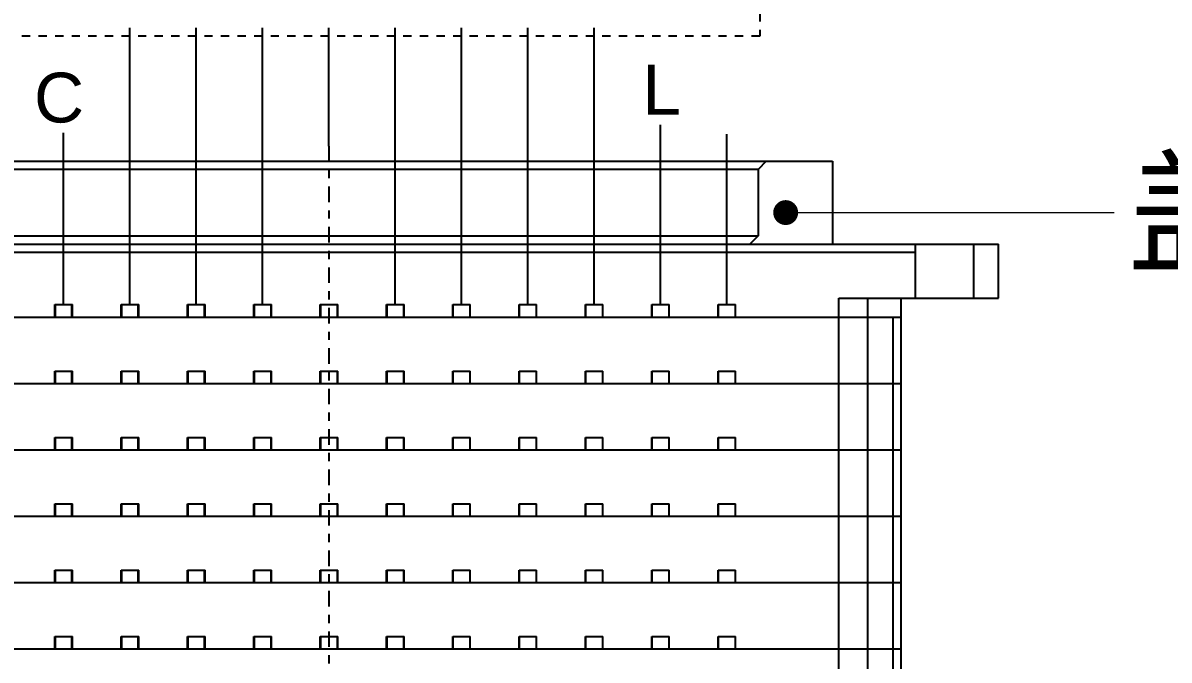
# Model space of a CAD drawing. Header units: millimetres. Extents: x -2108 to -1819, y 1464 to 1622.
# Drawn here: x -1876.48 to -1862.65, y 1545.75 to 1553.43 of the extents above; entities that cross this region are included whole.
import ezdxf

# ---------------------------------------------------------------- set-up
doc = ezdxf.new("R2010")
doc.units = ezdxf.units.MM
doc.linetypes.add('CENTER', pattern=[0.6, 0.375, -0.075, 0.075, -0.075])
doc.layers.add('厚', color=7, linetype='Continuous')
doc.dimstyles.new('副本 (2)水平', dxfattribs={"dimscale": 0.8, "dimtxt": 1.5, "dimasz": 1.5, "dimexe": 0.2, "dimexo": 0.1, "dimgap": 0.2, "dimtad": 0, "dimdec": 3, "dimrnd": 0.0005, "dimzin": 1, "dimdsep": 46, "dimtxsty": 'Standard', "dimcen": 0, "dimclrd": 192, "dimclre": 192, "dimclrt": 7, "dimazin": 0, "dimtfac": 1, "dimtdec": 3, "dimtofl": 0, "dimtmove": 0, "dimatfit": 3, "dimfxl": 1, "dimtolj": 1, "dimlwd": 13, "dimlwe": 13, "dimarcsym": 0})

# ---------------------------------------------------------------- blocks, each defined once
blk = doc.blocks.new('REWQREWQT')
at = {"color": 8, "linetype": 'Continuous'}
for p, q in [((563.208, 365.29), (575.358, 365.29)), ((574.558, 365.29), (574.458, 365.19)), ((575.358, 365.29), (575.358, 364.29)), ((574.458, 365.19), (564.108, 365.19)), ((574.458, 365.19), (574.458, 364.39)), ((561.208, 364.29), (577.358, 364.29)), ((564.108, 364.39), (574.458, 364.39)), ((574.458, 364.39), (574.358, 364.29)), ((576.358, 363.64), (576.358, 364.29)), ((577.058, 364.29), (577.058, 363.64)), ((577.358, 363.64), (577.358, 364.29)), ((576.358, 364.19), (562.208, 364.19)), ((575.433, 363.64), (577.358, 363.64)), ((575.433, 348.14), (575.433, 363.64)), ((575.783, 348.14), (575.783, 363.64)), ((576.183, 348.14), (576.183, 363.64)), ((565.978, 363.56), (566.188, 363.56)), ((565.978, 363.41), (565.978, 363.56)), ((565.983, 363.41), (565.983, 363.56)), ((566.183, 363.41), (566.183, 363.56)), ((566.188, 363.41), (566.188, 363.56)), ((566.778, 363.56), (566.988, 363.56)), ((566.778, 363.41), (566.778, 363.56)), ((566.783, 363.41), (566.783, 363.56)), ((566.983, 363.41), (566.983, 363.56)), ((566.988, 363.41), (566.988, 363.56)), ((567.578, 363.56), (567.788, 363.56)), ((567.578, 363.41), (567.578, 363.56)), ((567.583, 363.41), (567.583, 363.56)), ((567.783, 363.41), (567.783, 363.56)), ((567.788, 363.41), (567.788, 363.56)), ((568.378, 363.56), (568.588, 363.56)), ((568.378, 363.41), (568.378, 363.56)), ((568.383, 363.41), (568.383, 363.56)), ((568.583, 363.56), (568.583, 363.41)), ((568.588, 363.41), (568.588, 363.56)), ((569.178, 363.56), (569.388, 363.56)), ((569.178, 363.41), (569.178, 363.56)), ((569.183, 363.41), (569.183, 363.56)), ((569.383, 363.56), (569.383, 363.41)), ((569.388, 363.41), (569.388, 363.56)), ((569.978, 363.56), (570.188, 363.56)), ((569.978, 363.41), (569.978, 363.56)), ((569.983, 363.41), (569.983, 363.56)), ((570.183, 363.56), (570.183, 363.41)), ((570.188, 363.41), (570.188, 363.56)), ((570.778, 363.56), (570.988, 363.56)), ((570.778, 363.41), (570.778, 363.56)), ((570.783, 363.41), (570.783, 363.56)), ((570.983, 363.56), (570.983, 363.41)), ((570.988, 363.41), (570.988, 363.56)), ((571.578, 363.56), (571.788, 363.56)), ((571.578, 363.41), (571.578, 363.56)), ((571.583, 363.41), (571.583, 363.56)), ((571.783, 363.56), (571.783, 363.41)), ((571.788, 363.41), (571.788, 363.56)), ((572.378, 363.56), (572.588, 363.56)), ((572.378, 363.41), (572.378, 363.56)), ((572.383, 363.41), (572.383, 363.56)), ((572.583, 363.56), (572.583, 363.41)), ((572.588, 363.41), (572.588, 363.56)), ((573.178, 363.56), (573.388, 363.56)), ((573.178, 363.41), (573.178, 363.56)), ((573.183, 363.41), (573.183, 363.56)), ((573.383, 363.56), (573.383, 363.41)), ((573.388, 363.41), (573.388, 363.56)), ((573.978, 363.56), (574.188, 363.56)), ((573.978, 363.41), (573.978, 363.56)), ((573.983, 363.41), (573.983, 363.56)), ((574.183, 363.56), (574.183, 363.41)), ((574.188, 363.41), (574.188, 363.56)), ((562.383, 363.41), (576.183, 363.41)), ((576.083, 363.41), (576.083, 348.21)), ((565.978, 362.76), (566.188, 362.76)), ((565.978, 362.61), (565.978, 362.76)), ((565.983, 362.61), (565.983, 362.76)), ((566.183, 362.61), (566.183, 362.76)), ((566.188, 362.61), (566.188, 362.76)), ((566.778, 362.76), (566.988, 362.76)), ((566.778, 362.61), (566.778, 362.76)), ((566.783, 362.61), (566.783, 362.76)), ((566.983, 362.61), (566.983, 362.76)), ((566.988, 362.61), (566.988, 362.76)), ((567.578, 362.76), (567.788, 362.76)), ((567.578, 362.61), (567.578, 362.76)), ((567.583, 362.61), (567.583, 362.76)), ((567.783, 362.61), (567.783, 362.76)), ((567.788, 362.61), (567.788, 362.76)), ((568.378, 362.76), (568.588, 362.76)), ((568.378, 362.61), (568.378, 362.76)), ((568.383, 362.61), (568.383, 362.76)), ((568.583, 362.76), (568.583, 362.61)), ((568.588, 362.61), (568.588, 362.76)), ((569.178, 362.76), (569.388, 362.76)), ((569.178, 362.61), (569.178, 362.76)), ((569.183, 362.61), (569.183, 362.76)), ((569.383, 362.76), (569.383, 362.61)), ((569.388, 362.61), (569.388, 362.76)), ((569.978, 362.76), (570.188, 362.76)), ((569.978, 362.61), (569.978, 362.76)), ((569.983, 362.61), (569.983, 362.76)), ((570.183, 362.76), (570.183, 362.61)), ((570.188, 362.61), (570.188, 362.76)), ((570.778, 362.76), (570.988, 362.76)), ((570.778, 362.61), (570.778, 362.76)), ((570.783, 362.61), (570.783, 362.76)), ((570.983, 362.76), (570.983, 362.61)), ((570.988, 362.61), (570.988, 362.76)), ((571.578, 362.76), (571.788, 362.76)), ((571.578, 362.61), (571.578, 362.76)), ((571.583, 362.61), (571.583, 362.76)), ((571.783, 362.76), (571.783, 362.61)), ((571.788, 362.61), (571.788, 362.76)), ((572.378, 362.76), (572.588, 362.76)), ((572.378, 362.61), (572.378, 362.76)), ((572.383, 362.61), (572.383, 362.76)), ((572.583, 362.76), (572.583, 362.61)), ((572.588, 362.61), (572.588, 362.76)), ((573.178, 362.76), (573.388, 362.76)), ((573.178, 362.61), (573.178, 362.76)), ((573.183, 362.61), (573.183, 362.76)), ((573.383, 362.76), (573.383, 362.61)), ((573.388, 362.61), (573.388, 362.76)), ((573.978, 362.76), (574.188, 362.76)), ((573.978, 362.61), (573.978, 362.76)), ((573.983, 362.61), (573.983, 362.76)), ((574.183, 362.76), (574.183, 362.61)), ((574.188, 362.61), (574.188, 362.76)), ((562.383, 362.61), (576.183, 362.61)), ((565.978, 361.96), (566.188, 361.96)), ((565.978, 361.81), (565.978, 361.96)), ((565.983, 361.81), (565.983, 361.96)), ((566.183, 361.81), (566.183, 361.96)), ((566.188, 361.81), (566.188, 361.96)), ((566.778, 361.96), (566.988, 361.96)), ((566.778, 361.81), (566.778, 361.96)), ((566.783, 361.81), (566.783, 361.96)), ((566.983, 361.81), (566.983, 361.96)), ((566.988, 361.81), (566.988, 361.96)), ((567.578, 361.96), (567.788, 361.96)), ((567.578, 361.81), (567.578, 361.96)), ((567.583, 361.81), (567.583, 361.96)), ((567.783, 361.81), (567.783, 361.96)), ((567.788, 361.81), (567.788, 361.96)), ((568.378, 361.96), (568.588, 361.96)), ((568.378, 361.81), (568.378, 361.96)), ((568.383, 361.81), (568.383, 361.96)), ((568.583, 361.96), (568.583, 361.81)), ((568.588, 361.81), (568.588, 361.96)), ((569.178, 361.96), (569.388, 361.96)), ((569.178, 361.81), (569.178, 361.96)), ((569.183, 361.81), (569.183, 361.96)), ((569.383, 361.96), (569.383, 361.81)), ((569.388, 361.81), (569.388, 361.96)), ((569.978, 361.96), (570.188, 361.96)), ((569.978, 361.81), (569.978, 361.96)), ((569.983, 361.81), (569.983, 361.96)), ((570.183, 361.96), (570.183, 361.81)), ((570.188, 361.81), (570.188, 361.96)), ((570.778, 361.96), (570.988, 361.96)), ((570.778, 361.81), (570.778, 361.96)), ((570.783, 361.81), (570.783, 361.96)), ((570.983, 361.96), (570.983, 361.81)), ((570.988, 361.81), (570.988, 361.96)), ((571.578, 361.96), (571.788, 361.96)), ((571.578, 361.81), (571.578, 361.96)), ((571.583, 361.81), (571.583, 361.96)), ((571.783, 361.96), (571.783, 361.81)), ((571.788, 361.81), (571.788, 361.96)), ((572.378, 361.96), (572.588, 361.96)), ((572.378, 361.81), (572.378, 361.96)), ((572.383, 361.81), (572.383, 361.96)), ((572.583, 361.96), (572.583, 361.81)), ((572.588, 361.81), (572.588, 361.96)), ((573.178, 361.96), (573.388, 361.96)), ((573.178, 361.81), (573.178, 361.96)), ((573.183, 361.81), (573.183, 361.96)), ((573.383, 361.96), (573.383, 361.81)), ((573.388, 361.81), (573.388, 361.96)), ((573.978, 361.96), (574.188, 361.96)), ((573.978, 361.81), (573.978, 361.96)), ((573.983, 361.81), (573.983, 361.96)), ((574.183, 361.96), (574.183, 361.81)), ((574.188, 361.81), (574.188, 361.96)), ((562.383, 361.81), (576.183, 361.81)), ((565.978, 361.16), (566.188, 361.16)), ((565.978, 361.01), (565.978, 361.16)), ((565.983, 361.01), (565.983, 361.16)), ((566.183, 361.01), (566.183, 361.16)), ((566.188, 361.01), (566.188, 361.16)), ((566.778, 361.16), (566.988, 361.16)), ((566.778, 361.01), (566.778, 361.16)), ((566.783, 361.01), (566.783, 361.16)), ((566.983, 361.01), (566.983, 361.16)), ((566.988, 361.01), (566.988, 361.16)), ((567.578, 361.16), (567.788, 361.16)), ((567.578, 361.01), (567.578, 361.16)), ((567.583, 361.01), (567.583, 361.16)), ((567.783, 361.01), (567.783, 361.16)), ((567.788, 361.01), (567.788, 361.16)), ((568.378, 361.16), (568.588, 361.16)), ((568.378, 361.01), (568.378, 361.16)), ((568.383, 361.01), (568.383, 361.16)), ((568.583, 361.16), (568.583, 361.01)), ((568.588, 361.01), (568.588, 361.16)), ((569.178, 361.16), (569.388, 361.16)), ((569.178, 361.01), (569.178, 361.16)), ((569.183, 361.01), (569.183, 361.16)), ((569.383, 361.16), (569.383, 361.01)), ((569.388, 361.01), (569.388, 361.16)), ((569.978, 361.16), (570.188, 361.16)), ((569.978, 361.01), (569.978, 361.16)), ((569.983, 361.01), (569.983, 361.16)), ((570.183, 361.16), (570.183, 361.01)), ((570.188, 361.01), (570.188, 361.16)), ((570.778, 361.16), (570.988, 361.16)), ((570.778, 361.01), (570.778, 361.16)), ((570.783, 361.01), (570.783, 361.16)), ((570.983, 361.16), (570.983, 361.01)), ((570.988, 361.01), (570.988, 361.16)), ((571.578, 361.16), (571.788, 361.16)), ((571.578, 361.01), (571.578, 361.16)), ((571.583, 361.01), (571.583, 361.16)), ((571.783, 361.16), (571.783, 361.01)), ((571.788, 361.01), (571.788, 361.16)), ((572.378, 361.16), (572.588, 361.16)), ((572.378, 361.01), (572.378, 361.16)), ((572.383, 361.01), (572.383, 361.16)), ((572.583, 361.16), (572.583, 361.01)), ((572.588, 361.01), (572.588, 361.16)), ((573.178, 361.16), (573.388, 361.16)), ((573.178, 361.01), (573.178, 361.16)), ((573.183, 361.01), (573.183, 361.16)), ((573.383, 361.16), (573.383, 361.01)), ((573.388, 361.01), (573.388, 361.16)), ((573.978, 361.16), (574.188, 361.16)), ((573.978, 361.01), (573.978, 361.16)), ((573.983, 361.01), (573.983, 361.16)), ((574.183, 361.16), (574.183, 361.01)), ((574.188, 361.01), (574.188, 361.16)), ((562.383, 361.01), (576.183, 361.01)), ((565.978, 360.36), (566.188, 360.36)), ((565.978, 360.21), (565.978, 360.36)), ((565.983, 360.21), (565.983, 360.36)), ((566.183, 360.21), (566.183, 360.36)), ((566.188, 360.21), (566.188, 360.36)), ((566.778, 360.36), (566.988, 360.36)), ((566.778, 360.21), (566.778, 360.36)), ((566.783, 360.21), (566.783, 360.36)), ((566.983, 360.21), (566.983, 360.36)), ((566.988, 360.21), (566.988, 360.36)), ((567.578, 360.36), (567.788, 360.36)), ((567.578, 360.21), (567.578, 360.36)), ((567.583, 360.21), (567.583, 360.36)), ((567.783, 360.21), (567.783, 360.36)), ((567.788, 360.21), (567.788, 360.36)), ((568.378, 360.36), (568.588, 360.36)), ((568.378, 360.21), (568.378, 360.36)), ((568.383, 360.21), (568.383, 360.36)), ((568.583, 360.36), (568.583, 360.21)), ((568.588, 360.21), (568.588, 360.36)), ((569.178, 360.36), (569.388, 360.36)), ((569.178, 360.21), (569.178, 360.36)), ((569.183, 360.21), (569.183, 360.36)), ((569.383, 360.36), (569.383, 360.21)), ((569.388, 360.21), (569.388, 360.36)), ((569.978, 360.36), (570.188, 360.36)), ((569.978, 360.21), (569.978, 360.36)), ((569.983, 360.21), (569.983, 360.36)), ((570.183, 360.36), (570.183, 360.21)), ((570.188, 360.21), (570.188, 360.36)), ((570.778, 360.36), (570.988, 360.36)), ((570.778, 360.21), (570.778, 360.36)), ((570.783, 360.21), (570.783, 360.36)), ((570.983, 360.36), (570.983, 360.21)), ((570.988, 360.21), (570.988, 360.36)), ((571.578, 360.36), (571.788, 360.36)), ((571.578, 360.21), (571.578, 360.36)), ((571.583, 360.21), (571.583, 360.36)), ((571.783, 360.36), (571.783, 360.21)), ((571.788, 360.21), (571.788, 360.36)), ((572.378, 360.36), (572.588, 360.36)), ((572.378, 360.21), (572.378, 360.36)), ((572.383, 360.21), (572.383, 360.36)), ((572.583, 360.36), (572.583, 360.21)), ((572.588, 360.21), (572.588, 360.36)), ((573.178, 360.36), (573.388, 360.36)), ((573.178, 360.21), (573.178, 360.36)), ((573.183, 360.21), (573.183, 360.36)), ((573.383, 360.36), (573.383, 360.21)), ((573.388, 360.21), (573.388, 360.36)), ((573.978, 360.36), (574.188, 360.36)), ((573.978, 360.21), (573.978, 360.36)), ((573.983, 360.21), (573.983, 360.36)), ((574.183, 360.36), (574.183, 360.21)), ((574.188, 360.21), (574.188, 360.36)), ((562.383, 360.21), (576.183, 360.21)), ((565.978, 359.56), (566.188, 359.56)), ((565.978, 359.41), (565.978, 359.56)), ((565.983, 359.41), (565.983, 359.56)), ((566.183, 359.41), (566.183, 359.56)), ((566.188, 359.41), (566.188, 359.56)), ((566.778, 359.56), (566.988, 359.56)), ((566.778, 359.41), (566.778, 359.56)), ((566.783, 359.41), (566.783, 359.56)), ((566.983, 359.41), (566.983, 359.56)), ((566.988, 359.41), (566.988, 359.56)), ((567.578, 359.56), (567.788, 359.56)), ((567.578, 359.41), (567.578, 359.56)), ((567.583, 359.41), (567.583, 359.56)), ((567.783, 359.41), (567.783, 359.56)), ((567.788, 359.41), (567.788, 359.56)), ((568.378, 359.56), (568.588, 359.56)), ((568.378, 359.41), (568.378, 359.56)), ((568.383, 359.41), (568.383, 359.56)), ((568.583, 359.56), (568.583, 359.41)), ((568.588, 359.41), (568.588, 359.56)), ((569.178, 359.56), (569.388, 359.56)), ((569.178, 359.41), (569.178, 359.56)), ((569.183, 359.41), (569.183, 359.56)), ((569.383, 359.56), (569.383, 359.41)), ((569.388, 359.41), (569.388, 359.56)), ((569.978, 359.56), (570.188, 359.56)), ((569.978, 359.41), (569.978, 359.56)), ((569.983, 359.41), (569.983, 359.56)), ((570.183, 359.56), (570.183, 359.41)), ((570.188, 359.41), (570.188, 359.56)), ((570.778, 359.56), (570.988, 359.56)), ((570.778, 359.41), (570.778, 359.56)), ((570.783, 359.41), (570.783, 359.56)), ((570.983, 359.56), (570.983, 359.41)), ((570.988, 359.41), (570.988, 359.56)), ((571.578, 359.56), (571.788, 359.56)), ((571.578, 359.41), (571.578, 359.56)), ((571.583, 359.41), (571.583, 359.56)), ((571.783, 359.56), (571.783, 359.41)), ((571.788, 359.41), (571.788, 359.56)), ((572.378, 359.56), (572.588, 359.56)), ((572.378, 359.41), (572.378, 359.56)), ((572.383, 359.41), (572.383, 359.56)), ((572.583, 359.56), (572.583, 359.41)), ((572.588, 359.41), (572.588, 359.56)), ((573.178, 359.41), (573.178, 359.56)), ((573.178, 359.56), (573.388, 359.56)), ((573.183, 359.41), (573.183, 359.56)), ((573.383, 359.56), (573.383, 359.41)), ((573.388, 359.41), (573.388, 359.56)), ((573.978, 359.41), (573.978, 359.56)), ((573.978, 359.56), (574.188, 359.56)), ((573.983, 359.41), (573.983, 359.56)), ((574.183, 359.56), (574.183, 359.41)), ((574.188, 359.41), (574.188, 359.56)), ((562.383, 359.41), (576.183, 359.41))]:
    blk.add_line(p, q, dxfattribs=at)

msp = doc.modelspace()

# ---------------------------------------------------------------- linework, layer by layer
at = {"layer": '厚', "color": 192}
for p, q in [((-1875.1868, 1550.0325), (-1875.1868, 1553.3701)), ((-1874.3868, 1550.0325), (-1874.3868, 1553.3701)), ((-1873.5868, 1550.0325), (-1873.5868, 1553.3701)), ((-1872.7868, 1551.9439), (-1872.7868, 1553.3701)), ((-1871.9868, 1550.0325), (-1871.9868, 1553.3701)), ((-1871.1868, 1550.0325), (-1871.1868, 1553.3701)), ((-1870.3868, 1550.0325), (-1870.3868, 1553.3701)), ((-1869.5868, 1550.0325), (-1869.5868, 1553.3701)), ((-1875.9868, 1550.0325), (-1875.9868, 1552.1031)), ((-1868.7868, 1550.0325), (-1868.7868, 1552.1981)), ((-1867.9868, 1550.0325), (-1867.9868, 1552.0872))]:
    msp.add_line(p, q, dxfattribs=at)
at = {"layer": '厚', "color": 1, "linetype": 'CENTER', "ltscale": 0.5}
msp.add_line((-1872.7868, 1551.9439), (-1872.7868, 1532.7812), dxfattribs=at)
at = {"layer": '厚', "color": 2, "linetype": 'CENTER', "ltscale": 0.1}
msp.add_lwpolyline([(-1877.2168, 1554.3455), (-1867.5895, 1554.3455), (-1867.5895, 1553.2686), (-1877.2168, 1553.2686)], close=True, dxfattribs=at)

# ---------------------------------------------------------------- block references
at = {"layer": '厚', "color": 0}
msp.add_blockref('REWQREWQT', (-2442.0694, 1186.4723), dxfattribs=at)

# ---------------------------------------------------------------- texts
at = {"color": 7}
for s, insert, char_height, attachment_point in [('{\\fArial|b0|i0|c0|p34;C}', (-1875.7393, 1552.8286), 0.6, 3), ('{\\fArial|b0|i0|c0|p34;L}', (-1868.5393, 1552.9236), 0.6, 3), ('{\\fSimSun|b0|i0|c134|p54;盖板\\fArial|b0|i0|c0|p34;A}', (-1863.1557, 1551.7423), 1.2, 1)]:
    msp.add_mtext(s, dxfattribs=dict(at, insert=insert, char_height=char_height, attachment_point=attachment_point))

# ---------------------------------------------------------------- leaders
at = {"annotation_type": 0, "has_hookline": 1, "hookline_direction": 1}
msp.add_leader([(-1867.2776, 1551.1423), (-1863.3157, 1551.1423)], dimstyle='副本 (2)水平', override={"dimgap": 0.2, "dimtad": 0, "dimldrblk": 'DotSmall'}, dxfattribs=at)

doc.saveas('drawing.dxf')
